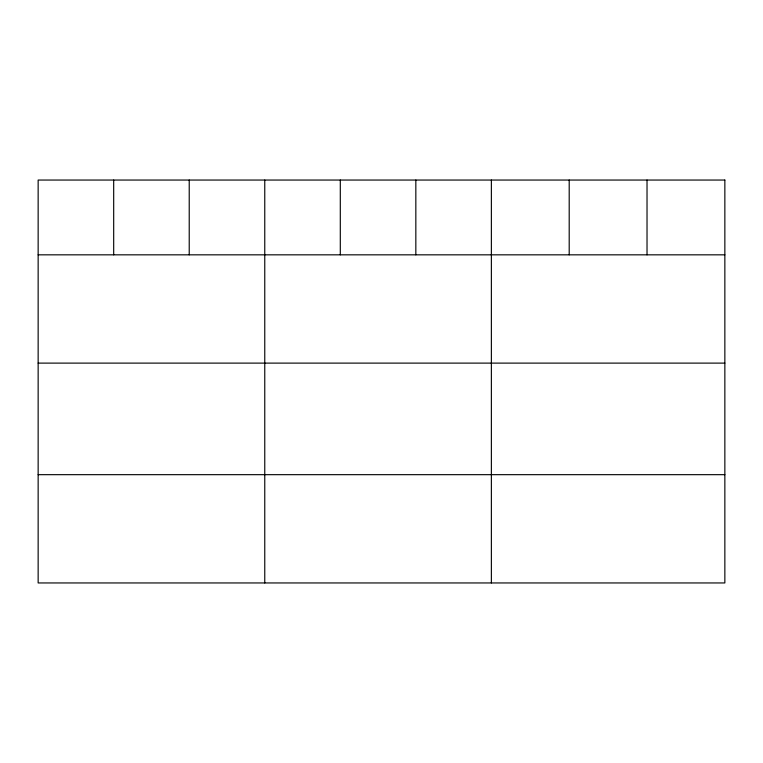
<?xml version="1.0" encoding="UTF-8"?>
<svg xmlns="http://www.w3.org/2000/svg" width="763" height="763" viewBox="0 0 763 763"><rect width="100%" height="100%" fill="white"/><g stroke="black" fill="none" stroke-linecap="round" stroke-linejoin="round"><path stroke-width="1.14" d="M38.15 254.832L724.85 254.832M38.15 363.112L724.85 363.112M38.15 474.672L724.85 474.672M647.024 180.049L647.024 254.832M569.198 180.049L569.198 254.832M491.372 180.049L491.372 582.951M415.835 180.049L415.835 254.832M340.298 180.049L340.298 254.832M264.761 180.049L264.761 582.951M189.224 180.049L189.224 254.832M113.687 180.049L113.687 254.832M724.85 180.049L38.15 180.049L38.15 582.951L724.85 582.951L724.85 180.049"/></g></svg>
